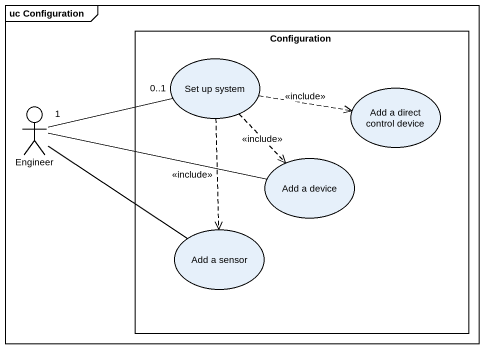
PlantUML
@startuml
mainframe uc Configuration
rectangle Configuration {
  usecase "Set up system" as Set_up_system
  usecase "Add a direct control device" as Add_a_direct_control_device
  usecase "Add a device" as Add_a_device
  usecase "Add a sensor" as Add_a_sensor
}
actor Engineer
Set_up_system .right.> Add_a_direct_control_device : <<include>>
Set_up_system ..> Add_a_device : <<include>>
Set_up_system ..> Add_a_sensor : <<include>>
Engineer "1" -right- "0..1" Set_up_system
Engineer -right- Add_a_device
Engineer -- Add_a_sensor
@enduml
